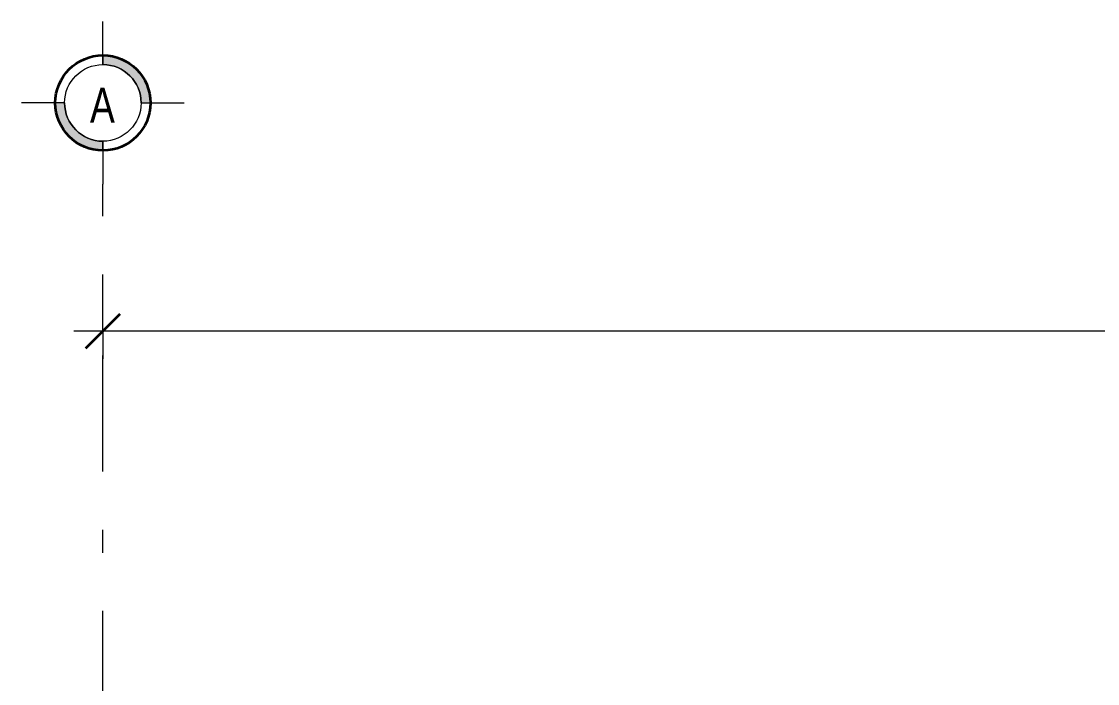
# Model space of a CAD drawing. Header units: metres. Extents: x -5.1 to 74.4, y -0.9 to 14.
# Drawn here: x 19.218 to 23.855, y 10.913 to 13.765 of the extents above; entities that cross this region are included whole.
import ezdxf

# ---------------------------------------------------------------- set-up
doc = ezdxf.new("R2010")
doc.units = ezdxf.units.M
doc.linetypes.add('Dash dot', pattern=[1.05, 0.5, -0.25, 0.05, -0.25])
for name, color, linetype, lineweight in [('A-BURBUJA EJES', 7, 'Continuous', 18), ('A-COTAS GENERALES', 7, 'Continuous', 18), ('A-COTAS GENERALES-50', 7, 'Continuous', 18), ('A-EJES', 7, 'Continuous', 18), ('A-SIMBOLOGIA', 7, 'Continuous', 18)]:
    doc.layers.add(name, color=color, linetype=linetype, lineweight=lineweight)
doc.styles.add('Nirmala UI Semilight', font='', dxfattribs={"height": 0.125})
doc.styles.add('Nirmala UI Semilight_1', font='', dxfattribs={"width": 0.8, "height": 0.15})
doc.styles.get('Nirmala UI Semilight').set_extended_font_data('Nirmala UI Semilight')
doc.styles.get('Nirmala UI Semilight_1').set_extended_font_data('Nirmala UI Semilight')
doc.dimstyles.new('COTAS_GENERALES_2_50_MM', dxfattribs={"dimscale": 0.3048, "dimtxt": 0.13092, "dimasz": 0.492126, "dimexe": 0.492126, "dimexo": 0.625, "dimgap": 0.164042, "dimtad": 3, "dimrnd": 0.01, "dimtxsty": 'Nirmala UI Semilight', "dimblk1": 'OBLIQUE', "dimblk2": 'OBLIQUE', "dimsah": 1, "dimcen": 2.5, "dimdle": 0.410105, "dimazin": 3, "dimtfac": 1, "dimtix": 1, "dimtmove": 0, "dimatfit": 3, "dimfxl": 0.393701, "dimfxlon": 1, "dimtvp": 1, "dimtfill": 1, "dimarcsym": 2})

# ---------------------------------------------------------------- blocks, each defined once
blk = doc.blocks.new('Rejilla - SimbologiaBurbujasEjes-R25-261702-CORTE TRANSVERSAL 2-2_')
at = {"layer": 'A-BURBUJA EJES', "lineweight": 9, "true_color": 0xf8f8f8}
h = blk.add_hatch(color=7, dxfattribs=at)
edge = h.paths.add_edge_path()
edge.add_line((0.205, 13.414), (0.165, 13.414))
edge.add_arc((0, 13.414), 0.165, 360, 450)
edge.add_line((0, 13.579), (0, 13.619))
edge.add_arc((0, 13.414), 0.205, 0, 90, ccw=False)
h = blk.add_hatch(color=7, dxfattribs=at)
edge = h.paths.add_edge_path()
edge.add_arc((0, 13.414), 0.205, 180, 270, ccw=False)
edge.add_line((-0.205, 13.414), (-0.165, 13.414))
edge.add_arc((0, 13.414), 0.165, 180, 270)
edge.add_line((0, 13.249), (0, 13.209))
at = {"layer": 'A-SIMBOLOGIA', "color": 253, "lineweight": 9, "true_color": 0xaaaaaa}
for p, q in [((0, 13.579), (0, 13.7646)), ((-0.165, 13.414), (-0.3507, 13.414)), ((0.165, 13.414), (0.3506, 13.414)), ((0, 13.249), (0, 13.0634))]:
    blk.add_line(p, q, dxfattribs=at)
at = {"layer": 'A-SIMBOLOGIA', "color": 253, "true_color": 0xaaaaaa}
for p, q in [((0, 13.619), (0, 13.579)), ((-0.165, 13.414), (-0.205, 13.414)), ((0.165, 13.414), (0.205, 13.414)), ((0, 13.209), (0, 13.249))]:
    blk.add_line(p, q, dxfattribs=at)
at = {"layer": 'A-SIMBOLOGIA', "color": 253, "lineweight": 35, "true_color": 0xaaaaaa}
blk.add_circle((0, 13.414), 0.205, dxfattribs=at)
at = {"layer": 'A-SIMBOLOGIA', "color": 253, "true_color": 0xaaaaaa}
blk.add_circle((0, 13.414), 0.165, dxfattribs=at)
for radius, start, end in [(0.205, 360, 90), (0.165, 360, 90), (0.205, 180, 270), (0.165, 180, 270)]:
    blk.add_arc((0, 13.414), radius, start, end, dxfattribs=at)
blk = doc.blocks.new('DIMBLOCK5-CORTE TRANSVERSAL 2-2_')
at = {"layer": 'A-COTAS GENERALES-50', "transparency": 16777216}
for p, q in [((19.5684, 12.4309), (19.5684, 12.5809)), ((29.6453, 12.4309), (29.6453, 12.5809)), ((29.7703, 12.4309), (19.4434, 12.4309)), ((19.5684, 12.4309), (19.5684, 12.3109)), ((29.6453, 12.4309), (29.6453, 12.3109))]:
    blk.add_line(p, q, dxfattribs=at)
at = {"layer": 'A-COTAS GENERALES-50', "lineweight": 35, "transparency": 16777216}
for p, q in [((19.5684, 12.4309), (19.6434, 12.5059)), ((29.6453, 12.4309), (29.7203, 12.5059)), ((19.5684, 12.4309), (19.4934, 12.3559)), ((29.6453, 12.4309), (29.5703, 12.3559))]:
    blk.add_line(p, q, dxfattribs=at)
at = {"layer": 'A-COTAS GENERALES-50', "color": 0, "transparency": 16777216, "insert": (24.4116, 12.644), "char_height": 0.125, "width": 0.468457, "attachment_point": 1, "line_spacing_factor": 1.142579, "style": 'Nirmala UI Semilight', "bg_fill": 3, "box_fill_scale": 1.25, "bg_fill_color": 9, "bg_fill_true_color": 13158600, "bg_fill_transparency": 0}
blk.add_mtext('10.08', dxfattribs=at)
blk = doc.blocks.new('_Oblique')
at = {"color": 0, "linetype": 'ByBlock', "lineweight": -2}
blk.add_line((-0.5, -0.5), (0.5, 0.5), dxfattribs=at)

msp = doc.modelspace()

# ---------------------------------------------------------------- linework, layer by layer
at = {"layer": 'A-EJES', "color": 253, "linetype": 'Dash dot', "true_color": 0xaaaaaa}
msp.add_line((19.5684, 3.0254), (19.5684, 13.0634), dxfattribs=at)

# ---------------------------------------------------------------- block references
at = {"layer": 'A-SIMBOLOGIA', "color": 253, "lineweight": 9, "true_color": 0xaaaaaa}
msp.add_blockref('Rejilla - SimbologiaBurbujasEjes-R25-261702-CORTE TRANSVERSAL 2-2_', (19.5684, 0), dxfattribs=at)

# ---------------------------------------------------------------- texts
at = {"layer": 'A-BURBUJA EJES', "color": 253, "lineweight": 35, "true_color": 0xaaaaaa, "insert": (19.5128, 13.4791), "char_height": 0.15, "width": 0.131477, "attachment_point": 1, "style": 'Nirmala UI Semilight_1'}
msp.add_mtext('A', dxfattribs=at)

# ---------------------------------------------------------------- next in the draw order: dimensions: what is measured, and where the dimension line sits
at = {"layer": 'A-COTAS GENERALES'}
dim = msp.add_linear_dim(base=(19.5684, 12.4309), p1=(29.6453, 12.3109), p2=(19.5684, 12.3109), dimstyle='COTAS_GENERALES_2_50_MM', override={"dimfxl": 10.076904}, dxfattribs=at)
dim.commit()
dim.dimension.update_dxf_attribs({"geometry": 'DIMBLOCK5-CORTE TRANSVERSAL 2-2_', "text_midpoint": (24.6068, 12.5458)})

doc.saveas('drawing.dxf')
